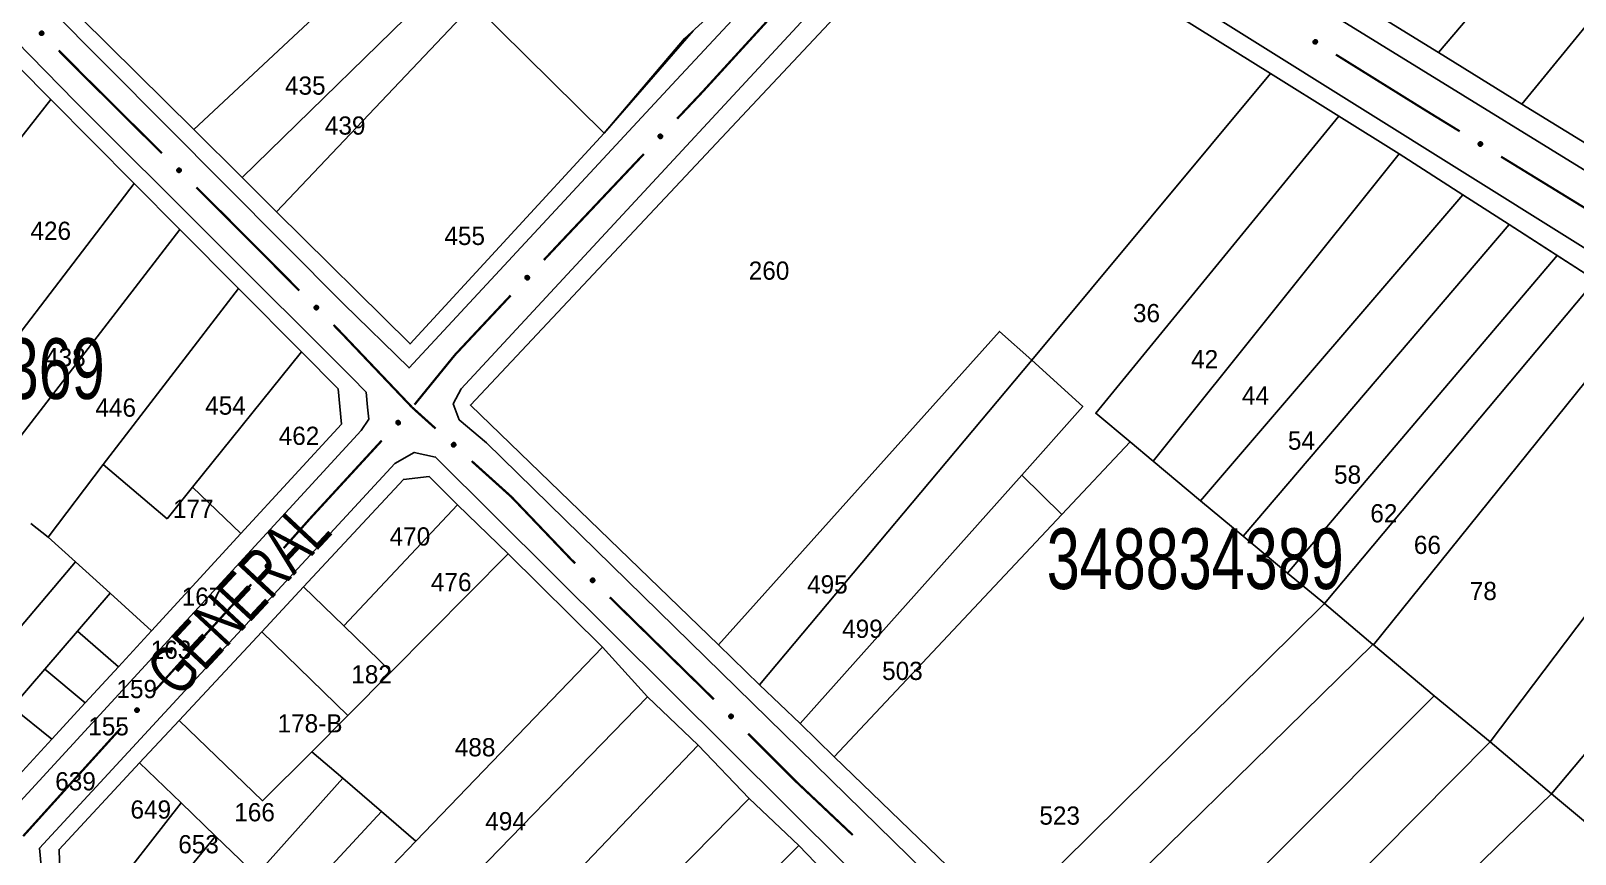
# Model space of a CAD drawing. Extents: x 199577 to 200882, y 4838726 to 4840156.
# Drawn here: x 200395.1 to 200522.4, y 4839249.7 to 4839317.5 of the extents above; entities that cross this region are included whole.
import ezdxf
from ezdxf.enums import TextEntityAlignment as Align

# ---------------------------------------------------------------- set-up
doc = ezdxf.new("R2010")
doc.units = 0
doc.header["$LTSCALE"] = 1.5
doc.header["$MEASUREMENT"] = 0
for name, color, linetype in [('CD_MALHA_LOTES', 7, 'CONTINUOUS'), ('CD_TXT_QUADRA', 2, 'CONTINUOUS'), ('RU-QUADRA', 210, 'CONTINUOUS'), ('SV-EIXO-RUA-PAV', 20, 'CONTINUOUS'), ('SV-RUA-PAVIM', 7, 'CONTINUOUS'), ('SV-TXT-RUA-PAV', 7, 'CONTINUOUS'), ('Th_NmrPorta', 1, 'CONTINUOUS')]:
    doc.layers.add(name, color=color, linetype=linetype)
doc.styles.add('ARIAL', font='ARIAL.SHX')

msp = doc.modelspace()

# ---------------------------------------------------------------- linework, layer by layer
at = {"layer": 'CD_MALHA_LOTES', "linetype": 'Continuous', "flags": 128}
for points in [[(200497.26, 4839313.96), (200471.84, 4839329.8), (200431.32, 4839286.64), (200451.76, 4839266.89)], [(200408.54, 4839309.34), (200425.74, 4839325.42)], [(200511.1, 4839315.69), (200517.72, 4839323.5)], [(200412.51, 4839305.41), (200429.35, 4839321.86)], [(200408.54, 4839309.34), (200396.83, 4839320.95)], [(200415.36, 4839302.58), (200431.57, 4839319.68)], [(200442.35, 4839309.06), (200431.57, 4839319.68)], [(200511.1, 4839315.69), (200506.33, 4839318.64)], [(200517.98, 4839311.45), (200524.07, 4839318.88)], [(200449.68, 4839317.49), (200442.35, 4839309.06)], [(200391.335715, 4839317.25224), (200396.737078, 4839311.815971)], [(200517.98, 4839311.45), (200511.1, 4839315.69)], [(200477.58, 4839290.36), (200497.26, 4839313.96)], [(200497.26, 4839313.96), (200502.89, 4839310.44)], [(200385.213436, 4839297.13327), (200396.737078, 4839311.815971)], [(200396.737078, 4839311.815971), (200403.606635, 4839304.902021)], [(200524.02, 4839307.72), (200517.98, 4839311.45)], [(200485.69, 4839283.62), (200482.86, 4839285.97), (200502.89, 4839310.44)], [(200502.89, 4839310.44), (200507.86, 4839307.34)], [(200412.51, 4839305.41), (200408.54, 4839309.34)], [(200442.35, 4839309.06), (200426.35, 4839291.69), (200415.36, 4839302.58)], [(200487.6, 4839282.03), (200507.86, 4839307.34)], [(200507.86, 4839307.34), (200513.1, 4839303.97)], [(200392.805895, 4839290.738353), (200403.606635, 4839304.902021)], [(200403.606635, 4839304.902021), (200407.381652, 4839301.102607)], [(200415.36, 4839302.58), (200412.51, 4839305.41)], [(200491.49, 4839278.77), (200513.1, 4839303.97)], [(200513.1, 4839303.97), (200516.92, 4839301.52)], [(200393.024608, 4839282.472054), (200407.381652, 4839301.102607)], [(200407.381652, 4839301.102607), (200412.20538, 4839296.247706)], [(200495, 4839275.84), (200516.92, 4839301.52)], [(200516.92, 4839301.52), (200520.88, 4839298.97)], [(200498.66, 4839272.79), (200520.88, 4839298.97)], [(200520.88, 4839298.97), (200524.05, 4839296.94)], [(200401.055583, 4839281.748934), (200412.20538, 4839296.247706)], [(200412.20538, 4839296.247706), (200417.397339, 4839291.022195)], [(200524.05, 4839296.94), (200501.72, 4839270.29)], [(200505.74, 4839266.88), (200527.94, 4839294.44)], [(200477.58, 4839290.36), (200474.92, 4839292.71), (200451.76, 4839266.89)], [(200408.429295, 4839279.884192), (200417.397339, 4839291.022195)], [(200417.397339, 4839291.022195), (200420.42, 4839287.98)], [(200455.16, 4839263.61), (200477.58, 4839290.36)], [(200476.76, 4839280.88), (200481.79, 4839286.52), (200477.58, 4839290.36)], [(200515.36, 4839258.9), (200537.55, 4839288.27)], [(200420.42, 4839287.98), (200420.7, 4839285.08)], [(200420.7, 4839285.08), (200412.40919, 4839276.059893)], [(200485.69, 4839283.62), (200480.07, 4839277.64)], [(200487.6, 4839282.03), (200485.69, 4839283.62)], [(200520.42, 4839254.62), (200544.84, 4839283.71)], [(200396.543359, 4839275.768796), (200401.055583, 4839281.748934)], [(200406.325501, 4839277.271352), (200401.055583, 4839281.748934)], [(200491.49, 4839278.77), (200487.6, 4839282.03)], [(200417.57, 4839271.66), (200425.81, 4839280.52), (200427.92, 4839280.75), (200430.25, 4839278.43)], [(200458.49, 4839260.4), (200476.76, 4839280.88)], [(200480.07, 4839277.64), (200476.76, 4839280.88)], [(200408.429295, 4839279.884192), (200406.325501, 4839277.271352)], [(200412.40919, 4839276.059893), (200408.429295, 4839279.884192)], [(200420.89, 4839268.45), (200430.25, 4839278.43)], [(200430.25, 4839278.43), (200434.45, 4839274.39)], [(200495, 4839275.84), (200491.49, 4839278.77)], [(200396.543359, 4839275.768796), (200395.097677, 4839276.878032)], [(200461.31, 4839257.67), (200480.07, 4839277.64)], [(200398.785887, 4839273.736255), (200396.543359, 4839275.768796)], [(200412.40919, 4839276.059893), (200405.052681, 4839268.056272)], [(200498.66, 4839272.79), (200495, 4839275.84)], [(200434.45, 4839274.39), (200424.8, 4839264.67)], [(200434.45, 4839274.39), (200442.22, 4839266.71)], [(200385.184765, 4839257.672892), (200398.785887, 4839273.736255)], [(200401.647795, 4839271.142331), (200398.785887, 4839273.736255)], [(200501.72, 4839270.29), (200498.66, 4839272.79)], [(200414.13, 4839267.97), (200417.57, 4839271.66)], [(200420.89, 4839268.45), (200417.57, 4839271.66)], [(200398.951404, 4839268.014394), (200401.647795, 4839271.142331)], [(200405.052681, 4839268.056272), (200401.647795, 4839271.142331)], [(200475.27, 4839244.19), (200501.72, 4839270.29)], [(200505.69, 4839266.92), (200501.72, 4839270.29)], [(200398.951404, 4839268.014394), (200402.316145, 4839265.079017)], [(200407.32, 4839260.66), (200414.13, 4839267.97)], [(200421.22, 4839261.08), (200414.13, 4839267.97)], [(200424.8, 4839264.67), (200420.89, 4839268.45)], [(200426.84, 4839250.73), (200442.22, 4839266.71)], [(200442.22, 4839266.71), (200445.93, 4839262.62)], [(200451.76, 4839266.89), (200455.16, 4839263.61)], [(200478.92, 4839240.67), (200505.69, 4839266.92)], [(200510.74, 4839262.7), (200505.74, 4839266.88)], [(200399.579609, 4839262.101763), (200396.255014, 4839264.886457)], [(200421.22, 4839261.08), (200424.8, 4839264.67)], [(200428.08, 4839244.27), (200445.93, 4839262.62)], [(200445.93, 4839262.62), (200450.1, 4839258.62)], [(200458.49, 4839260.4), (200455.16, 4839263.61)], [(200483.93, 4839235.83), (200510.74, 4839262.7)], [(200515.36, 4839258.9), (200510.74, 4839262.7)], [(200396.843072, 4839259.124509), (200393.558624, 4839261.758521)], [(200404.06, 4839257.16), (200407.32, 4839260.66)], [(200418.26, 4839258.09), (200414.18, 4839254.05), (200407.32, 4839260.66)], [(200418.26, 4839258.09), (200421.22, 4839261.08)], [(200461.31, 4839257.67), (200458.49, 4839260.4)], [(200488.29, 4839231.61), (200515.36, 4839258.9)], [(200520.42, 4839254.62), (200515.36, 4839258.9)], [(200420.81, 4839255.91), (200418.26, 4839258.09)], [(200433.33, 4839241.07), (200450.1, 4839258.62)], [(200450.1, 4839258.62), (200454.29, 4839254.23)], [(200475.27, 4839244.19), (200461.31, 4839257.67)], [(200400.98, 4839245.52), (200397.48, 4839248.11), (200397.43, 4839250.04), (200404.06, 4839257.16)], [(200407.49, 4839253.87), (200404.06, 4839257.16)], [(200413.66, 4839247.93), (200420.81, 4839255.91)], [(200424.01, 4839253.16), (200420.81, 4839255.91)], [(200400.98, 4839245.52), (200407.49, 4839253.87)], [(200410.32, 4839251.14), (200407.49, 4839253.87)], [(200437.53, 4839237.19), (200454.29, 4839254.23)], [(200454.29, 4839254.23), (200458.4, 4839250.37)], [(200492.52, 4839227.53), (200520.42, 4839254.62)], [(200524.71, 4839251.04), (200520.42, 4839254.62)], [(200410.64, 4839238.75), (200424.01, 4839253.16)], [(200426.84, 4839250.73), (200424.01, 4839253.16)], [(200403.91, 4839243.32), (200410.32, 4839251.14)], [(200413.66, 4839247.93), (200410.32, 4839251.14)], [(200422.92, 4839246.66), (200426.84, 4839250.73)], [(200446.04, 4839238.11), (200458.4, 4839250.37)], [(200458.4, 4839250.37), (200463.09, 4839245.46)]]:
    msp.add_lwpolyline(points, dxfattribs=at)
at = {"layer": 'CD_MALHA_LOTES', "linetype": 'Continuous'}
for points in [[(200396.255014, 4839264.886457), (200398.951404, 4839268.014394)], [(200405.052681, 4839268.056272), (200402.316145, 4839265.079017)], [(200393.558624, 4839261.758521), (200396.255014, 4839264.886457)], [(200402.316145, 4839265.079017), (200399.579609, 4839262.101763)], [(200399.579609, 4839262.101763), (200396.843072, 4839259.124509)], [(200396.843072, 4839259.124509), (200394.106536, 4839256.147254)]]:
    msp.add_lwpolyline(points, dxfattribs=at)
at = {"layer": 'RU-QUADRA', "linetype": 'Continuous', "flags": 128}
for points in [[(200523.7, 4839201.12), (200513.98, 4839210.43), (200509.66, 4839214.58), (200508.35, 4839213.38), (200503.59, 4839217.53), (200500.28, 4839220.42), (200496.23, 4839223.94), (200492.52, 4839227.53), (200488.29, 4839231.61), (200483.93, 4839235.83), (200478.92, 4839240.67), (200475.27, 4839244.19), (200461.31, 4839257.67), (200458.49, 4839260.4), (200455.16, 4839263.61), (200451.76, 4839266.89), (200431.32, 4839286.64), (200471.84, 4839329.8), (200497.26, 4839313.96), (200502.89, 4839310.44), (200507.86, 4839307.34), (200513.1, 4839303.97), (200516.92, 4839301.52), (200524.05, 4839296.94)], [(200452.47, 4839320.04), (200448.98, 4839316.85), (200442.35, 4839309.06), (200426.35, 4839291.69), (200415.36, 4839302.58), (200412.51, 4839305.41), (200408.54, 4839309.34), (200396.83, 4839320.95)], [(200595.86, 4839276.35), (200589.01, 4839269.25), (200586.39, 4839269.25), (200580.48, 4839272.9), (200576.82, 4839275.15), (200567.64, 4839280.81), (200563.47, 4839283.38), (200559.29, 4839285.96), (200550.07, 4839291.65), (200544.7, 4839294.97), (200541.4, 4839297), (200534.42, 4839301.3), (200524.02, 4839307.72), (200517.98, 4839311.45), (200511.1, 4839315.69), (200506.33, 4839318.64)], [(200391.335715, 4839317.25224), (200396.737078, 4839311.815971), (200403.606635, 4839304.902021), (200407.381652, 4839301.102607), (200412.20538, 4839296.247706), (200417.397339, 4839291.022195), (200420.42, 4839287.98), (200420.7, 4839285.08), (200412.40919, 4839276.059893), (200405.052681, 4839268.056272), (200402.316145, 4839265.079017), (200399.579609, 4839262.101763), (200396.843072, 4839259.124509), (200394.106536, 4839256.147254)], [(200397.48, 4839248.11), (200397.43, 4839250.04), (200404.06, 4839257.16), (200407.32, 4839260.66), (200414.13, 4839267.97), (200417.57, 4839271.66), (200425.81, 4839280.52), (200427.92, 4839280.75), (200430.25, 4839278.43), (200434.45, 4839274.39), (200442.22, 4839266.71), (200445.93, 4839262.62), (200450.1, 4839258.62), (200454.29, 4839254.23), (200458.4, 4839250.37), (200463.09, 4839245.46)]]:
    msp.add_lwpolyline(points, dxfattribs=at)
at = {"layer": 'SV-EIXO-RUA-PAV', "const_width": 0.18}
for points in [[(200450.46, 4839312.46), (200456.494798, 4839319.058289)], [(200397.395662, 4839315.864273), (200399.512119, 4839313.738101)], [(200510.05, 4839310.92), (200502.648833, 4839315.522286)], [(200399.512119, 4839313.738101), (200399.56, 4839313.69)], [(200399.56, 4839313.69), (200405.900798, 4839307.398956)], [(200448.360237, 4839310.236616), (200450.420056, 4839312.417704)], [(200450.420056, 4839312.417704), (200450.46, 4839312.46)], [(200510.292661, 4839310.771309), (200510.05, 4839310.92)], [(200512.850636, 4839309.203901), (200510.292661, 4839310.771309)], [(200438.74, 4839300.05), (200445.613811, 4839307.328498)], [(200526.493166, 4839300.844394), (200516.261268, 4839307.114025)], [(200408.740343, 4839304.581691), (200410.870002, 4839302.468742)], [(200410.870002, 4839302.468742), (200411.03, 4839302.31)], [(200411.03, 4839302.31), (200417.218232, 4839296.089095)], [(200438.063803, 4839299.328671), (200438.74, 4839300.05)], [(200437.379888, 4839298.599109), (200438.063803, 4839299.328671)], [(200430.05, 4839290.78), (200434.644228, 4839295.680862)], [(200420.039202, 4839293.253231), (200420.5, 4839292.79)], [(200420.5, 4839292.79), (200426.252233, 4839286.742047)], [(200426.717852, 4839286.68108), (200429.871827, 4839290.560827)], [(200429.871827, 4839290.560827), (200430.05, 4839290.78)], [(200426.252233, 4839286.742047), (200426.53, 4839286.45)], [(200426.53, 4839286.45), (200428.459362, 4839284.711687)], [(200418.15, 4839277.34), (200424.023597, 4839283.725259)], [(200431.431093, 4839282.034223), (200434.402824, 4839279.356759)], [(200434.402824, 4839279.356759), (200434.71, 4839279.08)], [(200434.71, 4839279.08), (200439.258732, 4839274.316441)], [(200415.936634, 4839274.859907), (200417.934177, 4839277.098169)], [(200417.934177, 4839277.098169), (200418.15, 4839277.34)], [(200439.258732, 4839274.316441), (200439.58, 4839273.98)], [(200439.58, 4839273.98), (200439.961952, 4839273.605661)], [(200407.1, 4839265.09), (200413.271714, 4839271.876933)], [(200442.818704, 4839270.805845), (200450.674773, 4839263.106353)], [(200406.545289, 4839264.47726), (200407.1, 4839265.09)], [(200405.203027, 4839262.994582), (200406.545289, 4839264.47726)], [(200450.674773, 4839263.106353), (200451.12, 4839262.67)], [(200451.12, 4839262.67), (200451.386294, 4839262.403706)], [(200398.21, 4839255.27), (200402.518504, 4839260.029225)], [(200454.214722, 4839259.575278), (200457.750255, 4839256.039744)], [(200397.820964, 4839254.839514), (200398.21, 4839255.27)], [(200457.750255, 4839256.039744), (200458.17, 4839255.62)], [(200458.17, 4839255.62), (200462.830231, 4839251.224081)], [(200394.468535, 4839251.129901), (200397.820964, 4839254.839514)]]:
    msp.add_lwpolyline(points, dxfattribs=at)
at = {"layer": 'SV-EIXO-RUA-PAV'}
for points in [[(200395.961343, 4839317.461212), (200396.010248, 4839317.461793), (200396.052398, 4839317.452292), (200396.085273, 4839317.434249), (200396.110166, 4839317.41073), (200396.132923, 4839317.383801), (200396.149876, 4839317.351589), (200396.160773, 4839317.311669), (200396.1617, 4839317.262614), (200396.149129, 4839317.220075), (200396.133165, 4839317.186899), (200396.110135, 4839317.15953), (200396.083604, 4839317.137861), (200396.049562, 4839317.121358), (200396.008999, 4839317.110709), (200395.95965, 4839317.110971), (200395.918391, 4839317.120569), (200395.887051, 4839317.138856), (200395.859683, 4839317.162182), (200395.83678, 4839317.189953), (200395.82032, 4839317.22167), (200395.809673, 4839317.26253), (200395.810576, 4839317.311233), (200395.81968, 4839317.352493), (200395.837522, 4839317.384081), (200395.861093, 4839317.410509), (200395.887826, 4839317.433662), (200395.919497, 4839317.452052), (200395.961343, 4839317.461212)], [(200501.014307, 4839316.409059), (200500.966839, 4839316.397279), (200500.923633, 4839316.396861), (200500.887497, 4839316.406885), (200500.857874, 4839316.424069), (200500.829549, 4839316.445062), (200500.80566, 4839316.472528), (200500.785899, 4839316.508886), (200500.773748, 4839316.55642), (200500.776229, 4839316.600708), (200500.784161, 4839316.636662), (200500.800301, 4839316.668582), (200500.821156, 4839316.695757), (200500.850507, 4839316.719628), (200500.887547, 4839316.739294), (200500.935641, 4839316.750355), (200500.978001, 4839316.750474), (200501.012699, 4839316.739861), (200501.044687, 4839316.723432), (200501.073348, 4839316.701653), (200501.096642, 4839316.674556), (200501.116376, 4839316.637227), (200501.126665, 4839316.589614), (200501.127265, 4839316.547365), (200501.117142, 4839316.512528), (200501.100259, 4839316.481399), (200501.079548, 4839316.452733), (200501.052938, 4839316.427571), (200501.014307, 4839316.409059)], [(200446.80834, 4839308.753679), (200446.80625, 4839308.802543), (200446.814445, 4839308.844966), (200446.831464, 4839308.878382), (200446.854203, 4839308.903989), (200446.880417, 4839308.927566), (200446.912091, 4839308.945506), (200446.951655, 4839308.957631), (200447.000658, 4839308.960072), (200447.043565, 4839308.94882), (200447.077218, 4839308.933887), (200447.105285, 4839308.911714), (200447.127762, 4839308.885864), (200447.145309, 4839308.852347), (200447.157205, 4839308.812133), (200447.158467, 4839308.7628), (200447.150147, 4839308.721264), (200447.132836, 4839308.689375), (200447.110366, 4839308.661299), (200447.083315, 4839308.63755), (200447.052122, 4839308.620119), (200447.01161, 4839308.608215), (200446.962902, 4839308.607614), (200446.921381, 4839308.615439), (200446.889257, 4839308.632298), (200446.862114, 4839308.655042), (200446.838147, 4839308.681047), (200446.818788, 4839308.712135), (200446.80834, 4839308.753679)], [(200514.620949, 4839307.990033), (200514.573558, 4839307.977941), (200514.530356, 4839307.97724), (200514.494155, 4839307.987026), (200514.46442, 4839308.004015), (200514.435957, 4839308.024821), (200514.411889, 4839308.05213), (200514.39189, 4839308.088357), (200514.379426, 4839308.13581), (200514.381616, 4839308.180114), (200514.389311, 4839308.216118), (200514.405241, 4839308.248144), (200514.425917, 4839308.275456), (200514.45511, 4839308.299519), (200514.492021, 4839308.319428), (200514.54004, 4839308.330805), (200514.582399, 4839308.331203), (200514.617166, 4839308.320818), (200514.649261, 4839308.304599), (200514.678065, 4839308.283009), (200514.701537, 4839308.256066), (200514.721515, 4839308.218867), (200514.732117, 4839308.171323), (200514.732995, 4839308.12908), (200514.723101, 4839308.094176), (200514.706423, 4839308.062937), (200514.685901, 4839308.034136), (200514.659457, 4839308.008799), (200514.620949, 4839307.990033)], [(200407.296105, 4839306.169664), (200407.345005, 4839306.17055), (200407.387214, 4839306.161312), (200407.4202, 4839306.143474), (200407.445239, 4839306.12011), (200407.468163, 4839306.093323), (200407.485317, 4839306.061217), (200407.496463, 4839306.021366), (200407.497695, 4839305.972318), (200407.48539, 4839305.929702), (200407.469632, 4839305.896427), (200407.446773, 4839305.868915), (200407.420378, 4839305.847081), (200407.386439, 4839305.830366), (200407.345943, 4839305.819465), (200407.296594, 4839305.819419), (200407.255276, 4839305.82876), (200407.223823, 4839305.846852), (200407.19631, 4839305.870007), (200407.173234, 4839305.897635), (200407.156577, 4839305.929248), (200407.145675, 4839305.970041), (200407.146276, 4839306.018749), (200407.155121, 4839306.060065), (200407.172766, 4839306.091764), (200407.196173, 4839306.118337), (200407.222761, 4839306.141657), (200407.254317, 4839306.160244), (200407.296105, 4839306.169664)], [(200435.833482, 4839297.110448), (200435.831211, 4839297.159303), (200435.839249, 4839297.201757), (200435.856145, 4839297.235235), (200435.878789, 4839297.260926), (200435.904916, 4839297.2846), (200435.936523, 4839297.302657), (200435.976043, 4839297.314927), (200436.025035, 4839297.31755), (200436.067984, 4839297.306457), (200436.101692, 4839297.291648), (200436.129841, 4839297.269579), (200436.152414, 4839297.243813), (200436.170084, 4839297.210361), (200436.182128, 4839297.17019), (200436.183572, 4839297.120862), (200436.175406, 4839297.079296), (200436.158214, 4839297.047343), (200436.135847, 4839297.019185), (200436.108884, 4839296.995335), (200436.077756, 4839296.977789), (200436.037288, 4839296.965736), (200435.988583, 4839296.964955), (200435.947033, 4839296.972627), (200435.914847, 4839296.989366), (200435.88762, 4839297.01201), (200435.863557, 4839297.037926), (200435.844083, 4839297.068943), (200435.833482, 4839297.110448)], [(200418.605431, 4839294.850661), (200418.654336, 4839294.851225), (200418.696483, 4839294.84171), (200418.729351, 4839294.823655), (200418.754236, 4839294.800128), (200418.776984, 4839294.773191), (200418.793926, 4839294.740973), (200418.804809, 4839294.701049), (200418.80572, 4839294.651995), (200418.793134, 4839294.60946), (200418.777158, 4839294.576289), (200418.754119, 4839294.548928), (200418.727581, 4839294.527268), (200418.693533, 4839294.510776), (200418.652966, 4839294.500142), (200418.603618, 4839294.50042), (200418.562362, 4839294.510033), (200418.531029, 4839294.52833), (200418.503668, 4839294.551666), (200418.480775, 4839294.579445), (200418.464326, 4839294.611167), (200418.453692, 4839294.652031), (200418.454613, 4839294.700734), (200418.46373, 4839294.741991), (200418.481583, 4839294.773573), (200418.505164, 4839294.799992), (200418.531904, 4839294.823136), (200418.563581, 4839294.841515), (200418.605431, 4839294.850661)], [(200425.199316, 4839285.165997), (200425.196584, 4839285.214829), (200425.204222, 4839285.257356), (200425.220801, 4839285.290993), (200425.243203, 4839285.316896), (200425.269105, 4839285.340816), (200425.30054, 4839285.35917), (200425.339942, 4839285.371812), (200425.388908, 4839285.374896), (200425.431959, 4839285.364209), (200425.465805, 4839285.349719), (200425.494161, 4839285.327916), (200425.516976, 4839285.302364), (200425.534961, 4839285.26908), (200425.547383, 4839285.229025), (200425.549293, 4839285.179713), (200425.541519, 4839285.138071), (200425.524628, 4839285.105958), (200425.502528, 4839285.07759), (200425.475792, 4839285.053487), (200425.44483, 4839285.035648), (200425.404478, 4839285.023214), (200425.355782, 4839285.021974), (200425.314161, 4839285.029253), (200425.281819, 4839285.045688), (200425.254381, 4839285.068075), (200425.230074, 4839285.093763), (200425.210308, 4839285.124594), (200425.199316, 4839285.165997)], [(200429.912167, 4839283.550912), (200429.960968, 4839283.554148), (200430.003572, 4839283.54695), (200430.037378, 4839283.530719), (200430.063511, 4839283.508587), (200430.087697, 4839283.482933), (200430.106375, 4839283.451689), (200430.119423, 4839283.41242), (200430.123013, 4839283.363488), (200430.112771, 4839283.320329), (200430.098632, 4839283.286335), (200430.077122, 4839283.257756), (200430.051807, 4839283.234678), (200430.018711, 4839283.21635), (200429.978786, 4839283.203515), (200429.929496, 4839283.201096), (200429.887777, 4839283.208439), (200429.855491, 4839283.224997), (200429.826896, 4839283.246803), (200429.802518, 4839283.27329), (200429.784361, 4839283.304065), (200429.77151, 4839283.344286), (200429.769767, 4839283.392967), (200429.776616, 4839283.434661), (200429.792716, 4839283.467171), (200429.814818, 4839283.49484), (200429.840254, 4839283.51941), (200429.870879, 4839283.539493), (200429.912167, 4839283.550912)], [(200414.427139, 4839273.33383), (200414.423672, 4839273.382616), (200414.430669, 4839273.425253), (200414.44674, 4839273.459135), (200414.468748, 4839273.485373), (200414.494288, 4839273.50968), (200414.525443, 4839273.528505), (200414.56465, 4839273.541739), (200414.613564, 4839273.54556), (200414.656771, 4839273.535522), (200414.690832, 4839273.521543), (200414.719513, 4839273.500169), (200414.742709, 4839273.474964), (200414.761194, 4839273.441954), (200414.774217, 4839273.402091), (200414.776869, 4839273.352813), (200414.769723, 4839273.311059), (200414.753318, 4839273.278695), (200414.731647, 4839273.249998), (200414.705277, 4839273.225495), (200414.674587, 4839273.207192), (200414.634427, 4839273.194152), (200414.585755, 4839273.192179), (200414.54403, 4839273.198831), (200414.511443, 4839273.214777), (200414.483671, 4839273.236748), (200414.45898, 4839273.262067), (200414.438753, 4839273.292597), (200414.427139, 4839273.33383)], [(200441.364764, 4839272.384941), (200441.413658, 4839272.386126), (200441.455923, 4839272.377147), (200441.489018, 4839272.359511), (200441.514199, 4839272.336302), (200441.537287, 4839272.309656), (200441.554637, 4839272.277655), (200441.566027, 4839272.237873), (200441.56756, 4839272.188834), (200441.555515, 4839272.146143), (200441.539962, 4839272.112772), (200441.517272, 4839272.08512), (200441.491011, 4839272.063125), (200441.457175, 4839272.046202), (200441.416747, 4839272.035054), (200441.367399, 4839272.034706), (200441.326024, 4839272.043793), (200441.294461, 4839272.061691), (200441.266807, 4839272.084678), (200441.243562, 4839272.112164), (200441.226712, 4839272.143674), (200441.21556, 4839272.1844), (200441.215862, 4839272.233111), (200441.224455, 4839272.27448), (200441.241905, 4839272.306286), (200441.265149, 4839272.333003), (200441.291593, 4839272.356484), (200441.323034, 4839272.375264), (200441.364764, 4839272.384941)], [(200403.682731, 4839261.479266), (200403.679611, 4839261.528075), (200403.68691, 4839261.570661), (200403.703221, 4839261.604429), (200403.725416, 4839261.630509), (200403.751127, 4839261.654634), (200403.782415, 4839261.673237), (200403.821715, 4839261.686193), (200403.870655, 4839261.689666), (200403.91379, 4839261.679321), (200403.947751, 4839261.665101), (200403.976279, 4839261.643524), (200403.999296, 4839261.618154), (200404.017545, 4839261.585015), (200404.030285, 4839261.545059), (200404.032587, 4839261.495764), (200404.025145, 4839261.454062), (200404.00851, 4839261.421815), (200403.986636, 4839261.393272), (200403.960092, 4839261.368958), (200403.929273, 4839261.350873), (200403.889021, 4839261.338118), (200403.840337, 4839261.336491), (200403.798659, 4839261.343439), (200403.766187, 4839261.359617), (200403.738572, 4839261.381785), (200403.714062, 4839261.407278), (200403.694052, 4839261.437952), (200403.682731, 4839261.479266)], [(200452.776749, 4839261.168928), (200452.825653, 4839261.169621), (200452.867825, 4839261.160217), (200452.90074, 4839261.142249), (200452.925687, 4839261.118787), (200452.948505, 4839261.09191), (200452.965533, 4839261.059737), (200452.976521, 4839261.019842), (200452.97756, 4839260.97079), (200452.965087, 4839260.928222), (200452.949198, 4839260.895009), (200452.926232, 4839260.867588), (200452.89975, 4839260.845858), (200452.865746, 4839260.829276), (200452.825207, 4839260.818536), (200452.775858, 4839260.818684), (200452.734577, 4839260.828188), (200452.703196, 4839260.846403), (200452.675774, 4839260.869666), (200452.652808, 4839260.897385), (200452.636275, 4839260.929063), (200452.625534, 4839260.969899), (200452.626326, 4839261.018604), (200452.635335, 4839261.059885), (200452.653105, 4839261.091514), (200452.676616, 4839261.117995), (200452.703295, 4839261.14121), (200452.734924, 4839261.159672), (200452.776749, 4839261.168928)]]:
    msp.add_lwpolyline(points, close=True, dxfattribs=at)
for points in [[(200395.815949, 4839317.329618), (200396.062503, 4839317.132221)], [(200395.81968, 4839317.352493), (200396.083604, 4839317.137861)], [(200395.830504, 4839317.365285), (200396.094385, 4839317.150481)], [(200395.837522, 4839317.384081), (200396.110135, 4839317.15953)], [(200395.850834, 4839317.395149), (200396.118557, 4839317.172617)], [(200395.861093, 4839317.410509), (200396.133165, 4839317.186899)], [(200395.877908, 4839317.420174), (200396.138901, 4839317.208271)], [(200395.887826, 4839317.433662), (200396.149129, 4839317.220075)], [(200395.906898, 4839317.439405), (200396.152493, 4839317.244904)], [(200395.919497, 4839317.452052), (200396.1617, 4839317.262614)], [(200395.939739, 4839317.454767), (200396.157417, 4839317.288312)], [(200395.961343, 4839317.461212), (200396.160773, 4839317.311669)], [(200395.987995, 4839317.460446), (200396.149809, 4839317.336573)], [(200396.010248, 4839317.461793), (200396.149876, 4839317.351589)], [(200396.034299, 4839317.456481), (200396.134455, 4839317.373273)], [(200396.052398, 4839317.452292), (200396.132923, 4839317.383801)], [(200395.809673, 4839317.26253), (200396.008999, 4839317.110709)], [(200395.810576, 4839317.311233), (200396.049562, 4839317.121358)], [(200395.813918, 4839317.285239), (200396.02677, 4839317.11783)], [(200395.82032, 4839317.22167), (200395.95965, 4839317.110971)], [(200395.820568, 4839317.239875), (200395.978522, 4839317.116011)], [(200395.832062, 4839317.203184), (200395.934148, 4839317.119972)], [(200395.83678, 4839317.189953), (200395.918391, 4839317.120569)], [(200501.052938, 4839316.427571), (200500.773748, 4839316.55642)], [(200501.079548, 4839316.452733), (200500.776229, 4839316.600708)], [(200501.062301, 4839316.44277), (200500.778649, 4839316.575769)], [(200501.086109, 4839316.468136), (200500.783478, 4839316.614544)], [(200501.033858, 4839316.420286), (200500.78381, 4839316.532389)], [(200501.100259, 4839316.481399), (200500.784161, 4839316.636662)], [(200501.014307, 4839316.409059), (200500.785899, 4839316.508886)], [(200501.106722, 4839316.498702), (200500.795104, 4839316.653912)], [(200501.117142, 4839316.512528), (200500.800301, 4839316.668582)], [(200500.98819, 4839316.403693), (200500.802283, 4839316.487159)], [(200500.966839, 4839316.397279), (200500.80566, 4839316.472528)], [(200501.119663, 4839316.532432), (200500.813556, 4839316.681002)], [(200501.127265, 4839316.547365), (200500.821156, 4839316.695757)], [(200500.94221, 4839316.396934), (200500.825643, 4839316.454958)], [(200500.923633, 4839316.396861), (200500.829549, 4839316.445062)], [(200501.125651, 4839316.570486), (200500.840402, 4839316.706086)], [(200501.126665, 4839316.589614), (200500.850507, 4839316.719628)], [(200501.117452, 4839316.614149), (200500.871883, 4839316.728288)], [(200501.116376, 4839316.637227), (200500.887547, 4839316.739294)], [(200501.100576, 4839316.656779), (200500.918427, 4839316.741122)], [(200501.096642, 4839316.674556), (200500.935641, 4839316.750355)], [(200501.080974, 4839316.689856), (200500.962528, 4839316.747442)], [(200501.073348, 4839316.701653), (200500.978001, 4839316.750474)], [(200446.80625, 4839308.802543), (200446.912091, 4839308.945506)], [(200446.808283, 4839308.780342), (200446.927102, 4839308.945902)], [(200446.80834, 4839308.753679), (200446.951655, 4839308.957631)], [(200446.810817, 4839308.826746), (200446.890893, 4839308.929423)], [(200446.814445, 4839308.844966), (200446.880417, 4839308.927566)], [(200446.815449, 4839308.732284), (200446.975104, 4839308.954997)], [(200446.818788, 4839308.712135), (200447.000658, 4839308.960072)], [(200446.831818, 4839308.699933), (200447.018643, 4839308.951416)], [(200446.838147, 4839308.681047), (200447.043565, 4839308.94882)], [(200446.851935, 4839308.67155), (200447.055679, 4839308.938961)], [(200446.862114, 4839308.655042), (200447.077218, 4839308.933887)], [(200446.877783, 4839308.645262), (200447.091944, 4839308.919728)], [(200446.889257, 4839308.632298), (200447.105285, 4839308.911714)], [(200446.908261, 4839308.625864), (200447.114816, 4839308.896251)], [(200446.921381, 4839308.615439), (200447.127762, 4839308.885864)], [(200446.94436, 4839308.612417), (200447.134051, 4839308.864947)], [(200446.962902, 4839308.607614), (200447.145309, 4839308.852347)], [(200446.988781, 4839308.611757), (200447.149539, 4839308.829675)], [(200447.01161, 4839308.608215), (200447.157205, 4839308.812133)], [(200447.033917, 4839308.619804), (200447.152847, 4839308.781507)], [(200447.052122, 4839308.620119), (200447.158467, 4839308.7628)], [(200447.070236, 4839308.632426), (200447.150257, 4839308.737031)], [(200447.083315, 4839308.63755), (200447.150147, 4839308.721264)], [(200514.659457, 4839308.008799), (200514.379426, 4839308.13581)], [(200514.685901, 4839308.034136), (200514.381616, 4839308.180114)], [(200514.66872, 4839308.024059), (200514.384199, 4839308.155191)], [(200514.69236, 4839308.049581), (200514.388774, 4839308.193997)], [(200514.706423, 4839308.062937), (200514.389311, 4839308.216118)], [(200514.640425, 4839308.001389), (200514.389646, 4839308.111846)], [(200514.620949, 4839307.990033), (200514.39189, 4839308.088357)], [(200514.712772, 4839308.080282), (200514.400141, 4839308.233441)], [(200514.723101, 4839308.094176), (200514.405241, 4839308.248144)], [(200514.594867, 4839307.984496), (200514.408415, 4839308.066739)], [(200514.573558, 4839307.977941), (200514.411889, 4839308.05213)], [(200514.725491, 4839308.114097), (200514.418414, 4839308.260651)], [(200514.732995, 4839308.12908), (200514.425917, 4839308.275456)], [(200514.548933, 4839307.977435), (200514.431987, 4839308.034692)], [(200514.530356, 4839307.97724), (200514.435957, 4839308.024821)], [(200514.731229, 4839308.152189), (200514.445094, 4839308.285911)], [(200514.732117, 4839308.171323), (200514.45511, 4839308.299519)], [(200514.722742, 4839308.195797), (200514.476429, 4839308.308319)], [(200514.721515, 4839308.218867), (200514.492021, 4839308.319428)], [(200514.705587, 4839308.238315), (200514.522888, 4839308.321459)], [(200514.701537, 4839308.256066), (200514.54004, 4839308.330805)], [(200514.685768, 4839308.271263), (200514.566946, 4839308.328069)], [(200514.678065, 4839308.283009), (200514.582399, 4839308.331203)], [(200407.145675, 4839305.970041), (200407.345943, 4839305.819465)], [(200407.146276, 4839306.018749), (200407.386439, 4839305.830366)], [(200407.149779, 4839305.992777), (200407.363669, 4839305.826697)], [(200407.151534, 4839306.037168), (200407.399312, 4839305.84131)], [(200407.155121, 4839306.060065), (200407.420378, 4839305.847081)], [(200407.156577, 4839305.929248), (200407.296594, 4839305.819419)], [(200407.156711, 4839305.947455), (200407.315434, 4839305.824577)], [(200407.165866, 4839306.072924), (200407.43108, 4839305.859768)], [(200407.168434, 4839305.910836), (200407.271035, 4839305.828261)], [(200407.172766, 4839306.091764), (200407.446773, 4839305.868915)], [(200407.173234, 4839305.897635), (200407.255276, 4839305.82876)], [(200407.18601, 4839306.102915), (200407.455114, 4839305.882054)], [(200407.196173, 4839306.118337), (200407.469632, 4839305.896427)], [(200407.212927, 4839306.128107), (200407.475235, 4839305.917834)], [(200407.222761, 4839306.141657), (200407.48539, 4839305.929702)], [(200407.241797, 4839306.147518), (200407.488599, 4839305.954552)], [(200407.254317, 4839306.160244), (200407.497695, 4839305.972318)], [(200407.274541, 4839306.163085), (200407.493252, 4839305.997989)], [(200407.296105, 4839306.169664), (200407.496463, 4839306.021366)], [(200407.322761, 4839306.169064), (200407.485343, 4839306.046201)], [(200407.345005, 4839306.17055), (200407.485317, 4839306.061217)], [(200407.369089, 4839306.165387), (200407.469761, 4839306.082805)], [(200407.387214, 4839306.161312), (200407.468163, 4839306.093323)], [(200435.831211, 4839297.159303), (200435.936523, 4839297.302657)], [(200435.833326, 4839297.13711), (200435.951532, 4839297.303109)], [(200435.833482, 4839297.110448), (200435.976043, 4839297.314927)], [(200435.835689, 4839297.183524), (200435.915385, 4839297.286496)], [(200435.839249, 4839297.201757), (200435.904916, 4839297.2846)], [(200435.84067, 4839297.089079), (200435.999501, 4839297.312381)], [(200435.844083, 4839297.068943), (200436.025035, 4839297.31755)], [(200435.857158, 4839297.056789), (200436.043053, 4839297.30896)], [(200435.863557, 4839297.037926), (200436.067984, 4839297.306457)], [(200435.87738, 4839297.028481), (200436.080135, 4839297.296643)], [(200435.88762, 4839297.01201), (200436.101692, 4839297.291648)], [(200435.903325, 4839297.002288), (200436.11647, 4839297.277544)], [(200435.914847, 4839296.989366), (200436.129841, 4839297.269579)], [(200435.933874, 4839296.983002), (200436.139429, 4839297.254151)], [(200435.947033, 4839296.972627), (200436.152414, 4839297.243813)], [(200435.970023, 4839296.969689), (200436.15878, 4839297.222919)], [(200435.988583, 4839296.964955), (200436.170084, 4839297.210361)], [(200436.014446, 4839296.969193), (200436.174397, 4839297.187704)], [(200436.037288, 4839296.965736), (200436.182128, 4839297.17019)], [(200436.059552, 4839296.977407), (200436.177883, 4839297.139549)], [(200436.077756, 4839296.977789), (200436.183572, 4839297.120862)], [(200436.095824, 4839296.990163), (200436.175458, 4839297.095064)], [(200436.108884, 4839296.995335), (200436.175406, 4839297.079296)], [(200418.453692, 4839294.652031), (200418.652966, 4839294.500142)], [(200418.454613, 4839294.700734), (200418.693533, 4839294.510776)], [(200418.457945, 4839294.674739), (200418.67074, 4839294.507257)], [(200418.459992, 4839294.719117), (200418.706477, 4839294.521635)], [(200418.46373, 4839294.741991), (200418.727581, 4839294.527268)], [(200418.464326, 4839294.611167), (200418.603618, 4839294.50042)], [(200418.46458, 4839294.629373), (200418.622492, 4839294.505454)], [(200418.474559, 4839294.754779), (200418.738366, 4839294.539884)], [(200418.476061, 4839294.592677), (200418.578118, 4839294.50943)], [(200418.480775, 4839294.579445), (200418.562362, 4839294.510033)], [(200418.481583, 4839294.773573), (200418.754119, 4839294.548928)], [(200418.494899, 4839294.784636), (200418.762546, 4839294.562012)], [(200418.505164, 4839294.799992), (200418.777158, 4839294.576289)], [(200418.521981, 4839294.809651), (200418.782902, 4839294.597659)], [(200418.531904, 4839294.823136), (200418.793134, 4839294.60946)], [(200418.550978, 4839294.828872), (200418.796507, 4839294.634288)], [(200418.563581, 4839294.841515), (200418.80572, 4839294.651995)], [(200418.583824, 4839294.844224), (200418.801445, 4839294.677694)], [(200418.605431, 4839294.850661), (200418.804809, 4839294.701049)], [(200418.632082, 4839294.849886), (200418.793853, 4839294.725957)], [(200418.654336, 4839294.851225), (200418.793926, 4839294.740973)], [(200418.678385, 4839294.845905), (200418.778512, 4839294.762662)], [(200418.696483, 4839294.84171), (200418.776984, 4839294.773191)], [(200425.196584, 4839285.214829), (200425.30054, 4839285.35917)], [(200425.198909, 4839285.192657), (200425.315544, 4839285.359763)], [(200425.199316, 4839285.165997), (200425.339942, 4839285.371812)], [(200425.200834, 4839285.239091), (200425.279555, 4839285.34281)], [(200425.204222, 4839285.257356), (200425.269105, 4839285.340816)], [(200425.206705, 4839285.144697), (200425.363424, 4839285.369487)], [(200425.210308, 4839285.124594), (200425.388908, 4839285.374896)], [(200425.223497, 4839285.112564), (200425.407006, 4839285.366477)], [(200425.230074, 4839285.093763), (200425.431959, 4839285.364209)], [(200425.243985, 4839285.084448), (200425.444202, 4839285.35451)], [(200425.254381, 4839285.068075), (200425.465805, 4839285.349719)], [(200425.270176, 4839285.058501), (200425.480716, 4839285.335754)], [(200425.281819, 4839285.045688), (200425.494161, 4839285.327916)], [(200425.300906, 4839285.039504), (200425.503894, 4839285.312579)], [(200425.314161, 4839285.029253), (200425.516976, 4839285.302364)], [(200425.337178, 4839285.026533), (200425.523539, 4839285.281531)], [(200425.355782, 4839285.021974), (200425.534961, 4839285.26908)], [(200425.381604, 4839285.026455), (200425.539488, 4839285.246466)], [(200425.404478, 4839285.023214), (200425.547383, 4839285.229025)], [(200425.426631, 4839285.035095), (200425.543428, 4839285.198345)], [(200425.44483, 4839285.035648), (200425.549293, 4839285.179713)], [(200425.462781, 4839285.048192), (200425.541422, 4839285.153839)], [(200425.475792, 4839285.053487), (200425.541519, 4839285.138071)], [(200429.769767, 4839283.392967), (200430.018711, 4839283.21635)], [(200429.77151, 4839283.344286), (200429.978786, 4839283.203515)], [(200429.774134, 4839283.411617), (200430.031043, 4839283.227901)], [(200429.774515, 4839283.367193), (200429.996144, 4839283.21159)], [(200429.776616, 4839283.434661), (200430.051807, 4839283.234678)], [(200429.783619, 4839283.322257), (200429.948067, 4839283.207154)], [(200429.784361, 4839283.304065), (200429.929496, 4839283.201096)], [(200429.78673, 4839283.448022), (200430.061887, 4839283.247865)], [(200429.792716, 4839283.467171), (200430.077122, 4839283.257756)], [(200429.797089, 4839283.286244), (200429.903543, 4839283.208699)], [(200429.802518, 4839283.27329), (200429.887777, 4839283.208439)], [(200429.805409, 4839283.478946), (200430.084821, 4839283.271281)], [(200429.814818, 4839283.49484), (200430.098632, 4839283.286335)], [(200429.831083, 4839283.505404), (200430.103199, 4839283.307987)], [(200429.840254, 4839283.51941), (200430.112771, 4839283.320329)], [(200429.858986, 4839283.526181), (200430.114782, 4839283.345305)], [(200429.870879, 4839283.539493), (200430.123013, 4839283.363488)], [(200429.890944, 4839283.543304), (200430.117341, 4839283.388916)], [(200429.912167, 4839283.550912), (200430.119423, 4839283.41242)], [(200429.938821, 4839283.551595), (200430.107123, 4839283.436692)], [(200429.960968, 4839283.554148), (200430.106375, 4839283.451689)], [(200429.985272, 4839283.55015), (200430.089798, 4839283.472504)], [(200430.003572, 4839283.54695), (200430.087697, 4839283.482933)], [(200414.423672, 4839273.382616), (200414.525443, 4839273.528505)], [(200414.42633, 4839273.360481), (200414.540437, 4839273.529324)], [(200414.427139, 4839273.33383), (200414.56465, 4839273.541739)], [(200414.427556, 4839273.406938), (200414.504707, 4839273.511831)], [(200414.430669, 4839273.425253), (200414.494288, 4839273.50968)], [(200414.434847, 4839273.312644), (200414.588164, 4839273.539767)], [(200414.438753, 4839273.292597), (200414.613564, 4839273.54556)], [(200414.452122, 4839273.280767), (200414.631787, 4839273.537414)], [(200414.45898, 4839273.262067), (200414.656771, 4839273.535522)], [(200414.47303, 4839273.252963), (200414.669159, 4839273.526008)], [(200414.483671, 4839273.236748), (200414.690832, 4839273.521543)], [(200414.499609, 4839273.227413), (200414.705951, 4839273.507804)], [(200414.511443, 4839273.214777), (200414.719513, 4839273.500169)], [(200414.530621, 4839273.208881), (200414.729476, 4839273.484981)], [(200414.54403, 4839273.198831), (200414.742709, 4839273.474964)], [(200414.567085, 4839273.196457), (200414.749585, 4839273.454232)], [(200414.585755, 4839273.192179), (200414.761194, 4839273.441954)], [(200414.611506, 4839273.197049), (200414.76606, 4839273.419411)], [(200414.634427, 4839273.194152), (200414.774217, 4839273.402091)], [(200414.656399, 4839273.206365), (200414.770724, 4839273.371355)], [(200414.674587, 4839273.207192), (200414.776869, 4839273.352813)], [(200414.692347, 4839273.220005), (200414.769389, 4839273.326823)], [(200414.705277, 4839273.225495), (200414.769723, 4839273.311059)], [(200441.21556, 4839272.1844), (200441.416747, 4839272.035054)], [(200441.215862, 4839272.233111), (200441.457175, 4839272.046202)], [(200441.219524, 4839272.20716), (200441.434428, 4839272.042394)], [(200441.221007, 4839272.251561), (200441.469981, 4839272.057225)], [(200441.224455, 4839272.27448), (200441.491011, 4839272.063125)], [(200441.226712, 4839272.143674), (200441.367399, 4839272.034706)], [(200441.226735, 4839272.161882), (200441.386207, 4839272.039978)], [(200441.23512, 4839272.287405), (200441.501635, 4839272.075877)], [(200441.238681, 4839272.125335), (200441.341787, 4839272.043391)], [(200441.241905, 4839272.306286), (200441.517272, 4839272.08512)], [(200441.243562, 4839272.112164), (200441.326024, 4839272.043793)], [(200441.25508, 4839272.317518), (200441.525532, 4839272.09831)], [(200441.265149, 4839272.333003), (200441.539962, 4839272.112772)], [(200441.281843, 4839272.342875), (200441.545434, 4839272.134213)], [(200441.291593, 4839272.356484), (200441.555515, 4839272.146143)], [(200441.310593, 4839272.362463), (200441.558572, 4839272.171011)], [(200441.323034, 4839272.375264), (200441.56756, 4839272.188834)], [(200441.343241, 4839272.37823), (200441.562959, 4839272.214477)], [(200441.364764, 4839272.384941), (200441.566027, 4839272.237873)], [(200441.391423, 4839272.384504), (200441.554755, 4839272.26264)], [(200441.413658, 4839272.386126), (200441.554637, 4839272.277655)], [(200441.437773, 4839272.381111), (200441.538949, 4839272.299147)], [(200441.455923, 4839272.377147), (200441.537287, 4839272.309656)], [(200403.679611, 4839261.528075), (200403.782415, 4839261.673237)], [(200403.682111, 4839261.505921), (200403.797414, 4839261.67395)], [(200403.682731, 4839261.479266), (200403.821715, 4839261.686193)], [(200403.683667, 4839261.552369), (200403.761561, 4839261.656711)], [(200403.68691, 4839261.570661), (200403.751127, 4839261.654634)], [(200403.690288, 4839261.458025), (200403.845215, 4839261.684054)], [(200403.694052, 4839261.437952), (200403.870655, 4839261.689666)], [(200403.707336, 4839261.426027), (200403.88882, 4839261.681391)], [(200403.714062, 4839261.407278), (200403.91379, 4839261.679321)], [(200403.728046, 4839261.398075), (200403.92611, 4839261.66972)], [(200403.738572, 4839261.381785), (200403.947751, 4839261.665101)], [(200403.754443, 4839261.372337), (200403.962772, 4839261.651255)], [(200403.766187, 4839261.359617), (200403.976279, 4839261.643524)], [(200403.785323, 4839261.353585), (200403.986134, 4839261.628265)], [(200403.798659, 4839261.343439), (200403.999296, 4839261.618154)], [(200403.821697, 4839261.340902), (200404.006024, 4839261.597374)], [(200403.840337, 4839261.336491), (200404.017545, 4839261.585015)], [(200403.866122, 4839261.341178), (200404.022251, 4839261.562437)], [(200403.889021, 4839261.338118), (200404.030285, 4839261.545059)], [(200403.911079, 4839261.350175), (200404.026574, 4839261.514349)], [(200403.929273, 4839261.350873), (200404.032587, 4839261.495764)], [(200403.947124, 4839261.363559), (200404.024923, 4839261.469828)], [(200403.960092, 4839261.368958), (200404.025145, 4839261.454062)], [(200452.625534, 4839260.969899), (200452.825207, 4839260.818536)], [(200452.626326, 4839261.018604), (200452.865746, 4839260.829276)], [(200452.629727, 4839260.992618), (200452.842962, 4839260.825697)], [(200452.631657, 4839261.037002), (200452.878662, 4839260.84017)], [(200452.635335, 4839261.059885), (200452.89975, 4839260.845858)], [(200452.636275, 4839260.929063), (200452.775858, 4839260.818684)], [(200452.636481, 4839260.94727), (200452.794719, 4839260.823767)], [(200452.64613, 4839261.072702), (200452.910502, 4839260.858502)], [(200452.64806, 4839260.910605), (200452.750335, 4839260.827627)], [(200452.652808, 4839260.897385), (200452.734577, 4839260.828188)], [(200452.653105, 4839261.091514), (200452.926232, 4839260.867588)], [(200452.666392, 4839261.102613), (200452.934624, 4839260.880694)], [(200452.676616, 4839261.117995), (200452.949198, 4839260.895009)], [(200452.693408, 4839261.127699), (200452.954886, 4839260.916394)], [(200452.703295, 4839261.14121), (200452.965087, 4839260.928222)], [(200452.722354, 4839261.146996), (200452.968394, 4839260.953059)], [(200452.734924, 4839261.159672), (200452.97756, 4839260.97079)], [(200452.755159, 4839261.162434), (200452.973218, 4839260.996478)], [(200452.776749, 4839261.168928), (200452.976521, 4839261.019842)], [(200452.803403, 4839261.168223), (200452.9655, 4839261.044721)], [(200452.825653, 4839261.169621), (200452.965533, 4839261.059737)], [(200452.849716, 4839261.164364), (200452.950062, 4839261.081386)], [(200452.867825, 4839261.160217), (200452.948505, 4839261.09191)]]:
    msp.add_lwpolyline(points, dxfattribs=at)
at = {"layer": 'SV-RUA-PAVIM', "linetype": 'Continuous'}
for points in [[(200500.11, 4839369.41, 10.84), (200507.14, 4839376.47, 10.84), (200507.14, 4839377.84, 10.84), (200451.62, 4839422.02, 11.55), (200449.62, 4839423.35, 11.55), (200447.33, 4839422.8, 11.55), (200405.01, 4839369.15, 9.78), (200380.76, 4839338.69, 9.78), (200380.7, 4839337.07, 9.78), (200380.66, 4839335.48, 9.78), (200381.78, 4839334.28, 9.78), (200420.88, 4839294.99, 8.01), (200426.27, 4839289.71, 8.01), (200447.92, 4839313.04, 8.09), (200486.2, 4839354.07, 9.42)], [(200581.98, 4839269.21, 5.61), (200586.31, 4839266.44, 5.82), (200588.71, 4839266.19, 6.03), (200590.32, 4839266.85, 6.35), (200613.42, 4839290.65, 6.69), (200614.1, 4839291.91, 6.69), (200614.39, 4839296.16, 6.75), (200512.76, 4839374.09, 10.85), (200510.82, 4839374.35, 10.85), (200509.32, 4839373.75, 10.85), (200476.51, 4839337.83, 9.54), (200476.34, 4839336.15, 9.54), (200476.96, 4839334.42, 9.54), (200478.77, 4839333.41, 9.54), (200478.78, 4839333.35, 9.54), (200554.66, 4839286.59, 7.09)], [(200422.31, 4839284.54, 8.27), (200422.95, 4839285.49, 8.29), (200422.85, 4839286.48, 8.32), (200422.73, 4839287.72, 8.32), (200421.53, 4839288.95, 8.35), (200398.76, 4839311.66, 8.47), (200379.11, 4839331.74, 8.57), (200377.53, 4839332.15, 8.59), (200376.13, 4839331.9, 8.59), (200374.82, 4839331.07, 8.59), (200341.69, 4839289.76, 8.47), (200341.44, 4839288.54, 8.47), (200341.59, 4839287.62, 8.47), (200342.13, 4839287.02, 8.47), (200343.29, 4839286.23, 8.47), (200389.76, 4839251.58, 6.35), (200390.53, 4839251.23, 6.35), (200391.54, 4839251.29, 6.35), (200392.32, 4839251.94, 6.35)], [(200506.01, 4839211.04, 5.16), (200518.76, 4839198.12, 5.15), (200520.99, 4839197.18, 5.15), (200523.2, 4839197.22, 5.15), (200525.41, 4839198.63, 5.15), (200553.14, 4839228.39, 6.16), (200582.66, 4839258.91, 5.95), (200582.96, 4839260.43, 5.95), (200582.8, 4839261.85, 5.95), (200581.84, 4839263.03, 5.95), (200553.86, 4839280.37, 7.31), (200530.79, 4839294.79, 8.4), (200478.21, 4839327.69, 9.75), (200472.31, 4839331.42, 9.75), (200469.42, 4839329.93, 9.75), (200430.57, 4839287.98, 8.37), (200429.91, 4839286.74, 8.37), (200430.39, 4839285.44, 8.3), (200432.64, 4839283.53, 8.3), (200471.33, 4839245.68, 6.95)], [(200516.43, 4839194.27, 4.82), (200515.56, 4839196.13, 4.82), (200481.68, 4839229.44, 6.12), (200428.45, 4839282.36, 8.17), (200426.7, 4839282.75, 8.17), (200425.09, 4839281.84, 8.16), (200395.81, 4839250.13, 6.81), (200396.04, 4839247.82, 6.81), (200437.11, 4839217.21, 6.14), (200466.6, 4839194.99, 4.99), (200467.34, 4839194.4, 4.99), (200496.95, 4839170.72, 5.25), (200517.04, 4839191.11, 5.42), (200516.92, 4839192.81, 5.4)]]:
    msp.add_polyline3d(points, close=True, dxfattribs=at)

# ---------------------------------------------------------------- texts
at = {"layer": 'CD_TXT_QUADRA', "style": 'ARIAL', "width": 0.7}
for s, p in [('348834369', (200376.72, 4839287.15)), ('348834389', (200478.82, 4839271.49))]:
    msp.add_text(s, height=5, dxfattribs=at).set_placement(p)
at = {"layer": 'SV-TXT-RUA-PAV', "style": 'ARIAL', "width": 0.7}
msp.add_text('GENERAL', height=4, rotation=47, dxfattribs=at).set_placement((200407.28, 4839262.41))
at = {"layer": 'Th_NmrPorta', "color": 1}
for s, p in [('435', (200416.042537, 4839312.968493)), ('439', (200419.332537, 4839309.678493)), ('426', (200395.068295, 4839301.00553)), ('455', (200429.182615, 4839300.586106)), ('260', (200454.261178, 4839297.725142)), ('36', (200485.923349, 4839294.22577)), ('438', (200396.27176, 4839290.589332)), ('42', (200490.713349, 4839290.42577)), ('44', (200494.903349, 4839287.43577)), ('446', (200400.42164, 4839286.439452)), ('454', (200409.468378, 4839286.605447)), ('462', (200415.527203, 4839284.115519)), ('54', (200498.692437, 4839283.719993)), ('58', (200502.492437, 4839280.919993)), ('177', (200406.812455, 4839278.098193)), ('62', (200505.482437, 4839277.729993)), ('470', (200424.670305, 4839275.824517)), ('66', (200509.072437, 4839275.129993)), ('476', (200428.070305, 4839272.064517)), ('167', (200407.533969, 4839270.858688)), ('495', (200459.070305, 4839271.874517)), ('78', (200513.680574, 4839271.329912)), ('499', (200461.957015, 4839268.217344)), ('163', (200404.978971, 4839266.488826)), ('182', (200421.505842, 4839264.460094)), ('503', (200465.252537, 4839264.748493)), ('159', (200402.157053, 4839263.25192)), ('155', (200399.83312, 4839260.181009)), ('178-B', (200415.433642, 4839260.422108)), ('488', (200430.040305, 4839258.454517)), ('639', (200397.111751, 4839255.651796)), ('649', (200403.312189, 4839253.326034)), ('166', (200411.867344, 4839253.102985)), ('494', (200432.550305, 4839252.364517)), ('523', (200478.209906, 4839252.825842)), ('653', (200407.252189, 4839250.466034))]:
    msp.add_text(s, height=1.5, dxfattribs=at).set_placement(p, align=Align.MIDDLE_LEFT)

doc.saveas('drawing.dxf')
